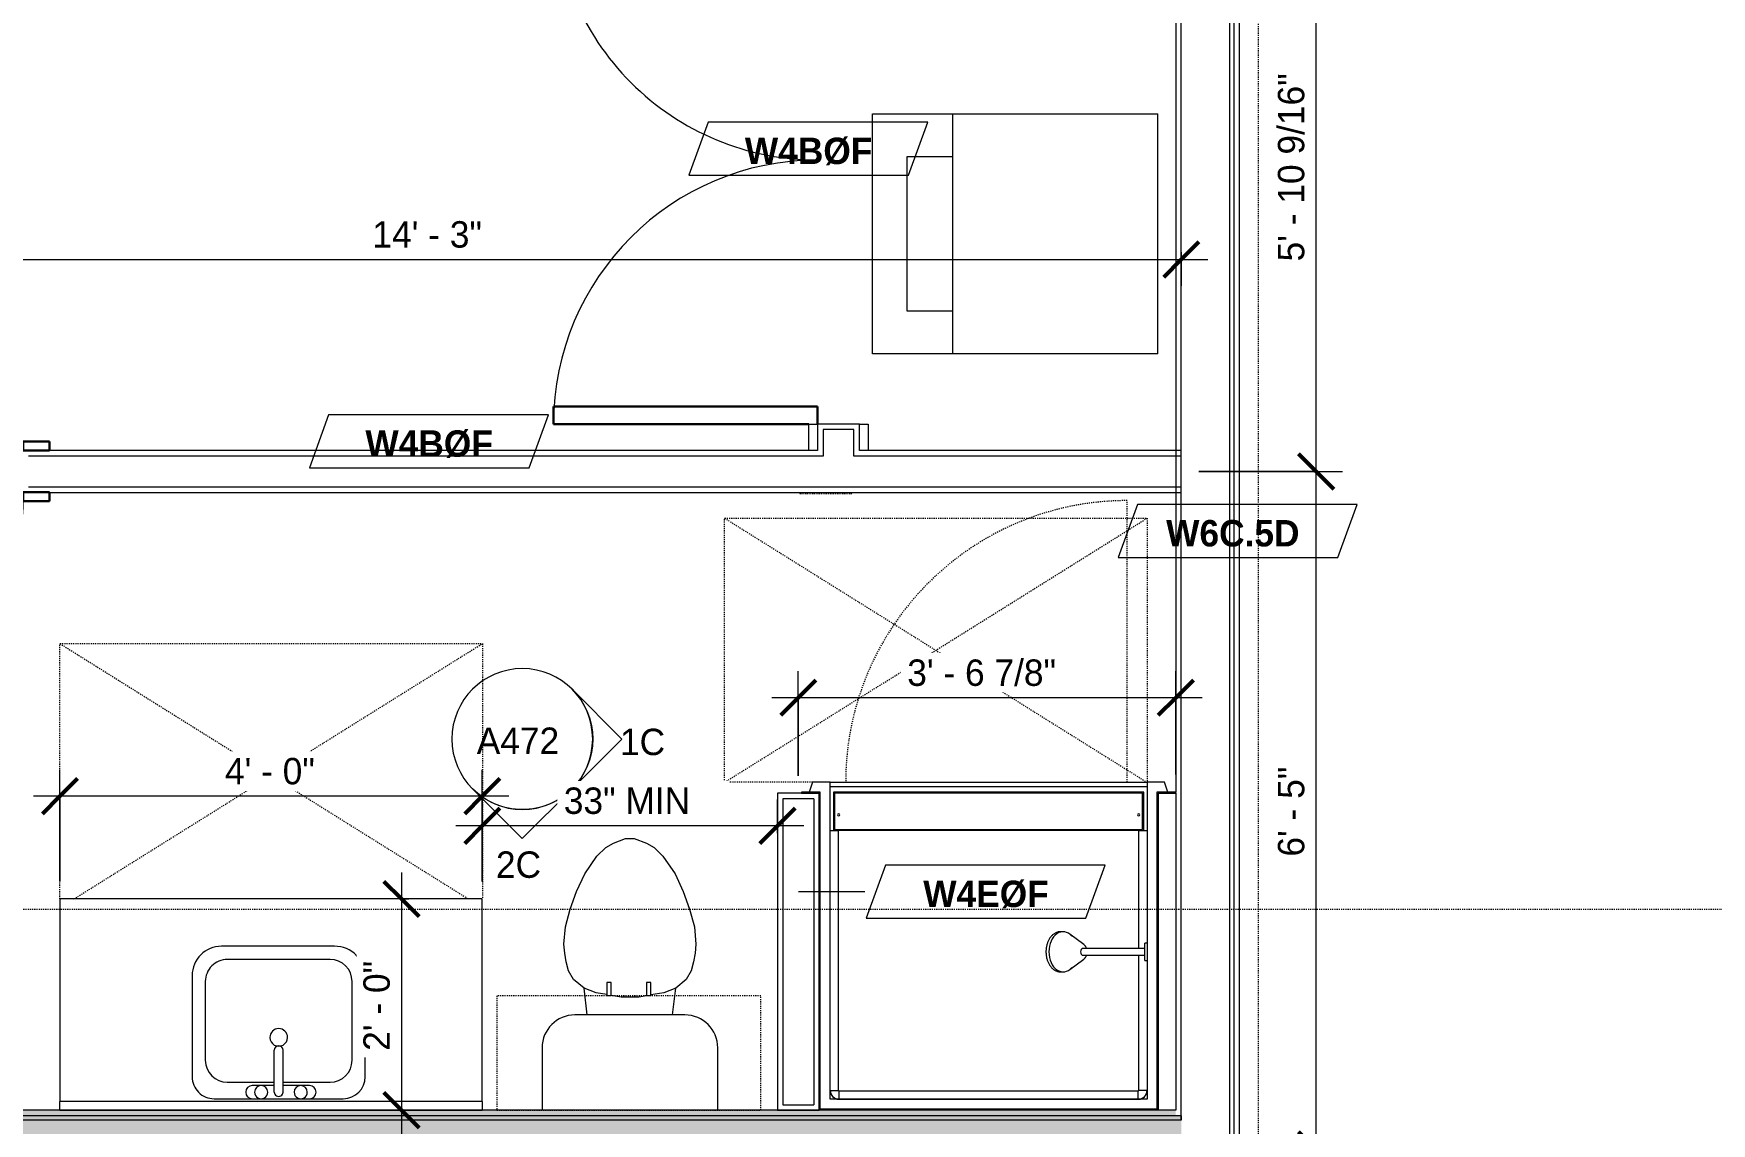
# Model space of a CAD drawing. Header units: inches. Extents: x -4010 to -1814, y 9846 to 12241.
# Drawn here: x -3617.1 to -3426.4, y 11129.1 to 11252.9 of the extents above; entities that cross this region are included whole.
import ezdxf

# ---------------------------------------------------------------- set-up
doc = ezdxf.new("R2010")
doc.units = ezdxf.units.IN
doc.header["$MEASUREMENT"] = 0
for name, pattern in [('Aligning Line 1_8_', [0.25, 0.125, -0.125]), ('Dash', [0.25, 0.125, -0.125]), ('Dash 3_32_', [0.1875, 0.09375, -0.09375]), ('Dash_2_', [0.25, 0.125, -0.125])]:
    doc.linetypes.add(name, pattern=pattern)
for name, color, linetype, lineweight in [('0-1', 7, 'Continuous', 5), ('A-ANNO-DIMS', 211, 'Continuous', 9), ('A-ANNO-DIMS-32', 211, 'Continuous', 9), ('A-DETL-1', 90, 'Dash 3_32_', 18), ('A-DOOR-3', 31, 'Continuous', 9), ('A-DOOR-4', 31, 'Continuous', 30), ('A-DOOR-FRAM-3', 31, 'Continuous', 30), ('A-GENM', 5, 'Continuous', 9), ('A-GENM-HDLN', 13, 'Dash', 9), ('A-WALL', 113, 'Continuous', 18), ('A-WALL-2', 250, 'Continuous', 18), ('A-WALL-3', 113, 'Continuous', 9), ('A-WALL-IDEN', 211, 'Continuous', 9), ('G-ANNO-SYMB-1', 147, 'Aligning Line 1_8_', 9), ('G-ANNO-SYMB-3', 111, 'Continuous', 9), ('G-ANNO-SYMB-4', 111, 'Dash_2_', 9), ('I-WALL-2', 241, 'Continuous', 5), ('I-WALL-3', 7, 'Continuous', 9), ('I-WALL-4', 2, 'Continuous', 9), ('P-SANR-FIXT', 6, 'Continuous', 9), ('P-SANR-FIXT-HDLN', 131, 'Dash', 9), ('Q-CASE', 31, 'Continuous', 9), ('Q-CASE-1', 31, 'Dash', 9)]:
    doc.layers.add(name, color=color, linetype=linetype, lineweight=lineweight)
doc.styles.add('Century Gothic', font='ufonts.com_century-gothic.ttf', dxfattribs={"height": 3})
doc.styles.add('Century Gothic_B_1', font='GOTHICB.TTF', dxfattribs={"height": 3})
doc.dimstyles.new('OD_1__HACK_2', dxfattribs={"dimscale": 12, "dimtxt": 3.132505, "dimasz": 0.333333, "dimexe": 0.25, "dimexo": 0.166667, "dimgap": 0.041667, "dimtad": 1, "dimdec": 4, "dimrnd": 0.0625, "dimzin": 3, "dimdsep": 46, "dimlunit": 4, "dimtxsty": 'Century Gothic', "dimblk1": 'OBLIQUE', "dimblk2": 'OBLIQUE', "dimsah": 1, "dimcen": 0.09, "dimdle": 0.25, "dimazin": 0, "dimtfac": 1, "dimtdec": 4, "dimtix": 1, "dimtmove": 0, "dimatfit": 3, "dimfxl": 1, "dimtvp": 1, "dimtfill": 1, "dimfrac": 2, "dimtolj": 1, "dimtzin": 0, "dimarcsym": 2})
doc.dimstyles.new('OD_1__HACK_2_1', dxfattribs={"dimscale": 12, "dimtxt": 3.132505, "dimasz": 0.333333, "dimexe": 0.25, "dimexo": 0.166667, "dimgap": 0.041667, "dimtad": 1, "dimdec": 4, "dimrnd": 0.0625, "dimzin": 3, "dimdsep": 46, "dimlunit": 4, "dimtxsty": 'Century Gothic', "dimblk1": 'OBLIQUE', "dimblk2": 'OBLIQUE', "dimsah": 1, "dimcen": 0.09, "dimdle": 0.25, "dimazin": 0, "dimtfac": 1, "dimtdec": 4, "dimtix": 1, "dimtmove": 0, "dimatfit": 3, "dimfxl": 1, "dimtvp": 1, "dimtfill": 1, "dimfrac": 2, "dimtolj": 1, "dimtzin": 0, "dimarcsym": 2})

# ---------------------------------------------------------------- blocks, each defined once
blk = doc.blocks.new('CTR - 1st Phase - Common Walls_rvt-1-UNIT PLANS - 2ND _ 3RD FLOOR')
at = {"layer": 'I-WALL-2'}
for points in [[(-3487.3, 11130), (-3487.3, 11130.63), (-3852.47, 11130.63), (-3852.47, 11130), (-3488.69, 11130)], [(-3487.3, 11129.5), (-3486.67, 11129.5), (-3486.67, 11130), (-3852.47, 11130), (-3852.47, 11129.5), (-3494.85, 11129.5)], [(-3487.3, 11124), (-3486.67, 11124), (-3486.67, 11129.5), (-3852.47, 11129.5), (-3852.47, 11124), (-3494.85, 11124)]]:
    blk.add_hatch(color=256, dxfattribs=at).paths.add_polyline_path(points, flags=0)
at = {"layer": 'A-WALL-2'}
for p, q in [((-3486.67, 11130), (-3486.67, 11362.61)), ((-3481.17, 11032.1), (-3481.17, 11362.61)), ((-3480.67, 11032.1), (-3480.67, 11362.61)), ((-3487.3, 11130), (-3852.47, 11130)), ((-3487.3, 11129.5), (-3852.47, 11129.5)), ((-3486.67, 11130), (-3487.3, 11130)), ((-3486.67, 11129.5), (-3487.3, 11129.5)), ((-3486.67, 11130), (-3486.67, 11129.5)), ((-3486.67, 11129.5), (-3486.67, 11130))]:
    blk.add_line(p, q, dxfattribs=at)
at = {"layer": 'G-ANNO-SYMB-1'}
blk.add_line((-1871.64, 11153.43), (-4009.55, 11153.43), dxfattribs=at)
at = {"layer": 'I-WALL-3'}
for p, q in [((-3487.3, 11362.61), (-3487.3, 11166.75)), ((-3480.05, 11032.1), (-3480.05, 11362.61)), ((-3487.3, 11166.63), (-3487.3, 11130.63)), ((-3527.81, 11130.63), (-3852.47, 11130.63)), ((-3487.3, 11130.63), (-3489.31, 11130.63))]:
    blk.add_line(p, q, dxfattribs=at)
blk = doc.blocks.new('SWING - SINGLE - FLUSH - 2-10 x 6-8 - PRIVACY-3199407-UNIT PLANS - 2ND _ 3RD FLOOR')
at = {"layer": 'A-DOOR-3'}
blk.add_arc((17, 2.37), 34.07, 93.3657, 180, dxfattribs=at)
at = {"layer": 'A-DOOR-4'}
for p, q in [((15, 2.37), (15, 36.38)), ((17, 36.38), (15, 36.38)), ((17, 2.37), (17, 36.38)), ((17, 2.37), (15, 2.37))]:
    blk.add_line(p, q, dxfattribs=at)
at = {"layer": 'A-DOOR-FRAM-3'}
for p, q in [((-17, 3.37), (-20, 3.37)), ((-20, 3.37), (-20, 2.37)), ((-20, 2.37), (-17, 2.37)), ((-17, 2.37), (-17, 3.37)), ((20, 3.37), (17, 3.37)), ((17, 3.37), (17, 2.37)), ((17, 2.37), (20, 2.37)), ((20, 2.37), (20, 3.37)), ((-17, -2.38), (-20, -2.38)), ((-20, -2.38), (-20, -3.38)), ((-20, -3.38), (-17, -3.38)), ((-17, -3.38), (-17, -2.38)), ((20, -2.38), (17, -2.38)), ((17, -2.38), (17, -3.38)), ((17, -3.38), (20, -3.38)), ((20, -3.38), (20, -2.38))]:
    blk.add_line(p, q, dxfattribs=at)
blk = doc.blocks.new('Stacked Washer and Dryer - 26_x25_ - Private-3627842-UNIT PLANS - 2ND _ 3RD FLOOR')
at = {"layer": 'P-SANR-FIXT'}
for p, q in [((0, 13.625), (32.4375, 13.625)), ((0, 13.625), (0, -13.625)), ((23.34375, -13.625), (23.34375, 13.625)), ((32.4375, 13.625), (32.4375, -13.625)), ((28.53125, 8.75), (23.34375, 8.75)), ((28.53125, -8.75), (28.53125, 8.75)), ((23.34375, -8.75), (28.53125, -8.75)), ((32.4375, -13.625), (0, -13.625))]:
    blk.add_line(p, q, dxfattribs=at)
blk = doc.blocks.new('M_Sink Vanity-Square - 500 x 440mm-1352614-UNIT PLANS - 2ND _ 3RD FLOOR')
at = {"layer": 'P-SANR-FIXT'}
for p, q in [((7.96, 7.09), (-6.72, 7.09)), ((3.62, 7.09), (-2.88, 7.09)), ((0.12, 6.33), (0.12, 1.59)), ((1.12, 6.33), (1.12, 1.59)), ((-9.22, 4.59), (-9.22, -6.73)), ((0.12, 5.22), (-5.22, 5.22)), ((-2.88, 5.59), (0.12, 5.59)), ((1.12, 5.59), (3.62, 5.59)), ((6.46, 5.22), (1.12, 5.22)), ((10.46, -6.91), (10.46, 4.59)), ((-7.72, 2.72), (-7.72, -6.23)), ((8.96, -6.23), (8.96, 2.72)), ((-5.22, -8.73), (6.46, -8.73)), ((-5.72, -10.23), (7.14, -10.23))]:
    blk.add_line(p, q, dxfattribs=at)
for centre, radius, start, end in [((-6.72, 4.59), 2.5, 90, 180), ((-2.88, 6.34), 0.75, 90, 270), ((-1.88, 6.34), 0.75, 360, 180), ((-1.88, 6.34), 0.75, 180, 0), ((0.62, 6.33), 0.5, 360, 180), ((2.62, 6.34), 0.75, 360, 180), ((2.62, 6.34), 0.75, 180, 360), ((3.62, 6.34), 0.75, 270, 90), ((7.96, 4.59), 2.5, 360, 90), ((-5.22, 2.72), 2.5, 90, 180), ((6.46, 2.72), 2.5, 0, 90), ((0.62, 0.13), 1, 360, 180), ((0.62, 0.13), 1, 180, 0), ((0.62, 1.59), 0.5, 180, 0), ((-5.72, -6.73), 3.5, 180, 270), ((-5.22, -6.23), 2.5, 180, 270), ((6.46, -6.23), 2.5, 270, 0), ((7.14, -6.91), 3.32, 270, 0)]:
    blk.add_arc(centre, radius, start, end, dxfattribs=at)
blk = doc.blocks.new('Toilet-Domestic-3D - Toilet-Domestic-3D-3234795-UNIT PLANS - 2ND _ 3RD FLOOR')
at = {"layer": 'P-SANR-FIXT'}
for p, q in [((-2.74, 11), (-1.87, 11.5)), ((-1.87, 11.5), (-0.5, 12)), ((-0.5, 12), (0.5, 12)), ((0.5, 12), (1.87, 11.5)), ((1.87, 11.5), (2.74, 11)), ((-5.13, 8), (-3.74, 10)), ((-3.74, 10), (-2.74, 11)), ((2.74, 11), (3.74, 10)), ((3.74, 10), (5.13, 8)), ((-6.06, 6), (-5.13, 8)), ((5.13, 8), (6.06, 6)), ((-6.79, 4), (-6.06, 6)), ((6.06, 6), (6.79, 4)), ((-7.33, 1.99), (-6.79, 4)), ((6.79, 4), (7.33, 1.99)), ((-7.5, 0), (-7.33, 1.99)), ((7.33, 1.99), (7.5, 0)), ((-7.41, -1), (-7.5, 0)), ((-7.24, -2), (-7.41, -1)), ((7.41, -1), (7.24, -2)), ((7.5, 0), (7.41, -1)), ((-6.97, -3), (-7.24, -2)), ((-6.4, -4), (-6.97, -3)), ((6.97, -3), (6.4, -4)), ((7.24, -2), (6.97, -3)), ((-5.21, -5), (-6.4, -4)), ((-3.84, -5.5), (-5.21, -5)), ((-4.86, -8.02), (-5.21, -5)), ((-2.61, -5.72), (-3.84, -5.5)), ((3.84, -5.5), (2.37, -5.76)), ((5.21, -5), (3.84, -5.5)), ((4.86, -8.02), (5.21, -5)), ((6.4, -4), (5.21, -5)), ((-1, -6), (-2.13, -5.8)), ((1, -6), (-1, -6)), ((1.89, -5.84), (1, -6)), ((6.25, -8.02), (-6.25, -8.02)), ((-9.98, -11.75), (-9.98, -18.86)), ((9.98, -18.86), (9.98, -11.75))]:
    blk.add_line(p, q, dxfattribs=at)
for centre, start, end in [((-6.25, -11.75), 90, 180), ((6.25, -11.75), 0, 90)]:
    blk.add_arc(centre, 3.73, start, end, dxfattribs=at)
blk = doc.blocks.new('Bath Vanity - Bath Vanity 48_-2551079-UNIT PLANS - 2ND _ 3RD FLOOR')
at = {"layer": 'Q-CASE'}
for p, q in [((-23.26, -1), (-23.26, -24)), ((24.74, -24), (24.74, -1)), ((-23.26, -24), (24.74, -24))]:
    blk.add_line(p, q, dxfattribs=at)
blk = doc.blocks.new('ADA Clearances - 30_x48_-1721104-UNIT PLANS - 2ND _ 3RD FLOOR')
at = {"layer": 'A-GENM-HDLN'}
for p, q in [((15, 24), (-15, -24)), ((-15, 24), (15, -24)), ((-15, 14), (-15, 24)), ((-15, 24), (15, 24)), ((15, 24), (15, -24)), ((15, -24), (-15, -24))]:
    blk.add_line(p, q, dxfattribs=at)
blk = doc.blocks.new('ADA Clearances - 30_x48_-V16-UNIT PLANS - 2ND _ 3RD FLOOR')
at = {"layer": 'A-GENM-HDLN'}
for p, q in [((15, 24), (-14, -22.41)), ((-14, 24), (15, 24)), ((15, 24), (15, -24)), ((-14, 22.41), (15, -24)), ((15, -24), (-14, -24))]:
    blk.add_line(p, q, dxfattribs=at)
blk = doc.blocks.new('BATHROOM MIRROR - BATHROOM MIRROR 48_-3124766-UNIT PLANS - 2ND _ 3RD FLOOR')
at = {"layer": 'Q-CASE'}
for p, q in [((24.74, 24), (-23.26, 24)), ((-23.26, 23), (-23.26, 24)), ((-23.26, 23), (24.74, 23)), ((24.74, 24), (24.74, 23))]:
    blk.add_line(p, q, dxfattribs=at)
blk = doc.blocks.new('300 Series Wall Hung Cabinet_326 - 30_-2909952-UNIT PLANS - 2ND _ 3RD FLOOR')
at = {"layer": 'Q-CASE'}
for p, q in [((-2.5, -13.19), (-2.01, -13.19)), ((-2.5, -13.19), (-2.5, -14.69)), ((-2.01, -14.69), (-2.01, -13.19)), ((2, -13.19), (2.49, -13.19)), ((2, -13.19), (2, -14.69)), ((2.49, -14.69), (2.49, -13.19)), ((-2.5, -14.69), (-2.01, -14.69)), ((2, -14.69), (2.49, -14.69))]:
    blk.add_line(p, q, dxfattribs=at)
at = {"layer": 'Q-CASE-1'}
for p, q in [((15, -0.19), (-15, -0.19)), ((-15, -0.19), (-15, -13.19)), ((15, -13.19), (15, -0.19)), ((-15, -13.19), (15, -13.19))]:
    blk.add_line(p, q, dxfattribs=at)
blk = doc.blocks.new('SWING - DOUBLE - FLUSH - 5-0 x 6-8 - DUMMY-3700318-UNIT PLANS - 2ND _ 3RD FLOOR')
at = {"layer": 'A-DOOR-3'}
for p, q in [((-33, 2.375), (-33, 3.375)), ((-33, 3.375), (-30, 3.375)), ((-30, 2.375), (-33, 2.375)), ((-30, 3.375), (-30, 2.375)), ((30, 2.375), (30, 3.375)), ((30, 3.375), (33, 3.375)), ((33, 2.375), (30, 2.375)), ((33, 3.375), (33, 2.375)), ((-33, -2.375), (-30, -2.375)), ((-33, -3.375), (-33, -2.375)), ((-30, -3.375), (-33, -3.375)), ((-30, -2.375), (-30, -3.375)), ((30, -2.375), (33, -2.375)), ((30, -3.375), (30, -2.375)), ((33, -3.375), (30, -3.375)), ((33, -2.375), (33, -3.375))]:
    blk.add_line(p, q, dxfattribs=at)
for centre, start, end in [((-30, -2.375), 270, 0), ((30, -2.375), 180, 270)]:
    blk.add_arc(centre, 30, start, end, dxfattribs=at)
at = {"layer": 'A-DOOR-4'}
for p, q in [((-28, -2.375), (-30, -2.375)), ((-30, -3.375), (-30, -32.375)), ((-28, -32.375), (-28, -2.375)), ((28, -2.375), (30, -2.375)), ((28, -32.375), (28, -2.375)), ((30, -3.375), (30, -32.375)), ((-30, -32.375), (-28, -32.375)), ((30, -32.375), (28, -32.375))]:
    blk.add_line(p, q, dxfattribs=at)
blk = doc.blocks.new('4LBS24238A75FTB_V2 - 4LBS24238A75FTB_V2-3755113-UNIT PLANS - 2ND _ 3RD FLOOR')
at = {"layer": 'P-SANR-FIXT'}
for p, q in [((0.12, 36.62), (-2.02, 36.62)), ((-2.02, 36.62), (-2.02, 36.5)), ((-2.02, 36.5), (0, 36.5)), ((-0.75, 37.75), (-1.13, 36.62)), ((1.25, 37.75), (-0.75, 37.75)), ((0, 0.5), (0, 36.5)), ((0.12, 0.63), (0.12, 36.62)), ((1.25, 37.75), (37.25, 37.75)), ((1.25, 37.25), (1.25, 37.75)), ((1.25, 1.75), (1.25, 37.75)), ((37.25, 37.25), (1.25, 37.25)), ((1.62, 36.62), (1.62, 32.27)), ((36.88, 36.62), (1.62, 36.62)), ((36.75, 36.5), (1.75, 36.5)), ((1.75, 36.5), (1.75, 32.38)), ((36.75, 32.38), (36.75, 36.5)), ((36.88, 32.27), (36.88, 36.62)), ((37.25, 37.75), (37.25, 37.25)), ((39.25, 37.75), (37.25, 37.75)), ((37.25, 37.75), (37.25, 19.48)), ((40.52, 36.62), (38.38, 36.62)), ((38.38, 36.62), (38.38, 0.63)), ((38.5, 36.5), (38.5, 0.5)), ((38.5, 36.5), (40.52, 36.5)), ((39.63, 36.62), (39.25, 37.75)), ((40.52, 36.5), (40.52, 36.62)), ((1.75, 32.38), (36.75, 32.38)), ((2.2, 2.75), (2.2, 32.27)), ((36.3, 32.27), (2.2, 32.27)), ((36.3, 18.89), (36.3, 32.27)), ((36.3, 2.75), (36.3, 18.11)), ((37.25, 17.52), (37.25, 1.75)), ((1.28, 2.51), (1.3, 2.43)), ((1.37, 2.28), (1.38, 2.26)), ((1.4, 2.23), (1.42, 2.2)), ((1.51, 2.08), (1.58, 2.01)), ((1.7, 1.92), (1.73, 1.9)), ((2.25, 2.7), (36.25, 2.7)), ((36.77, 1.9), (36.8, 1.92)), ((36.92, 2.01), (36.99, 2.08)), ((37.08, 2.2), (37.1, 2.23)), ((37.12, 2.26), (37.13, 2.28)), ((37.2, 2.43), (37.22, 2.51)), ((38.5, 0.5), (0, 0.5)), ((38.38, 0.63), (0.12, 0.63)), ((37.25, 1.75), (1.25, 1.75)), ((1.93, 1.8), (2.01, 1.78)), ((2.25, 1.75), (2.25, 1.77)), ((2.25, 1.77), (36.25, 1.77)), ((36.25, 1.75), (36.25, 1.77)), ((36.49, 1.78), (36.57, 1.8))]:
    blk.add_line(p, q, dxfattribs=at)
for centre, radius, start, end in [((2.2, 34.06), 0.125, 0, 180), ((2.2, 34.06), 0.125, 180, 0), ((36.3, 34.06), 0.125, 0, 180), ((36.3, 34.06), 0.125, 180, 0), ((2.25, 2.75), 1, 180, 270), ((36.25, 2.75), 1, 270, 0)]:
    blk.add_arc(centre, radius, start, end, dxfattribs=at)
for centre, major_axis, start_param, end_param in [((2.2, 32.28), (-0.95, 0), 0, 1.570796), ((36.3, 32.28), (0.95, 0), 4.712389, 6.283185)]:
    blk.add_ellipse(centre, major_axis=major_axis, ratio=0.019505, start_param=start_param, end_param=end_param, dxfattribs=at)
for points, knots in [([(1.25, 2.77), (1.25, 2.77), (1.27, 2.76), (1.4, 2.76), (1.64, 2.75), (1.95, 2.75), (2.12, 2.75), (2.2, 2.75)], [-1, -1, -1, -1, -0.833333, -0.666667, -0.333333, -0.166667, 0, 0, 0, 0]), ([(1.25, 2.77), (1.25, 2.7), (1.26, 2.57), (1.34, 2.32), (1.52, 2.04), (1.8, 1.86), (2.05, 1.78), (2.18, 1.77), (2.25, 1.77)], [-1, -1, -1, -1, -0.875, -0.75, -0.5, -0.25, -0.125, 0, 0, 0, 0]), ([(1.59, 2), (1.54, 2.04), (1.47, 2.12), (1.41, 2.21), (1.38, 2.25)], [0.4611793, 0.4611793, 0.4611793, 0.4611793, 0.5714286, 0.6665731, 0.6665731, 0.6665731, 0.6665731]), ([(2.2, 2.75), (2.2, 2.74), (2.2, 2.74), (2.2, 2.73), (2.21, 2.72), (2.21, 2.72), (2.22, 2.71), (2.23, 2.71), (2.24, 2.7), (2.24, 2.7), (2.25, 2.7), (2.25, 2.7)], [-1, -1, -1, -1, -0.833333, -0.75, -0.666667, -0.583333, -0.416667, -0.291667, -0.208333, -0.083333, 0, 0, 0, 0]), ([(36.25, 1.77), (36.32, 1.77), (36.45, 1.78), (36.7, 1.86), (36.98, 2.04), (37.16, 2.32), (37.24, 2.57), (37.25, 2.7), (37.25, 2.77)], [-1, -1, -1, -1, -0.875, -0.75, -0.5, -0.25, -0.125, 0, 0, 0, 0]), ([(36.25, 2.7), (36.26, 2.7), (36.26, 2.7), (36.27, 2.7), (36.28, 2.71), (36.28, 2.71), (36.29, 2.72), (36.29, 2.73), (36.3, 2.74), (36.3, 2.74), (36.3, 2.75), (36.3, 2.75)], [-1, -1, -1, -1, -0.833333, -0.75, -0.666667, -0.583333, -0.416667, -0.291667, -0.208333, -0.083333, 0, 0, 0, 0]), ([(36.25, 1.8), (36.25, 1.82), (36.25, 1.91), (36.25, 2.14), (36.25, 2.45), (36.25, 2.62), (36.25, 2.7)], [-0.8333333, -0.8333333, -0.8333333, -0.8333333, -0.6666667, -0.3333333, -0.1666667, 0, 0, 0, 0]), ([(37.01, 2.1), (36.97, 2.05), (36.89, 1.97), (36.79, 1.91), (36.75, 1.88)], [0.4475924, 0.4475924, 0.4475924, 0.4475924, 0.5714286, 0.6665731, 0.6665731, 0.6665731, 0.6665731]), ([(37.19, 2.42), (37.18, 2.38), (37.16, 2.33), (37.13, 2.27), (37.12, 2.25)], [0.2174647, 0.2174647, 0.2174647, 0.2174647, 0.2857143, 0.3333068, 0.3333068, 0.3333068, 0.3333068]), ([(2.25, 1.75), (2.17, 1.75), (2.03, 1.77), (1.86, 1.82), (1.77, 1.87), (1.75, 1.88)], [0, 0, 0, 0, 0.1428571, 0.2857143, 0.3333068, 0.3333068, 0.3333068, 0.3333068]), ([(36.75, 1.88), (36.7, 1.85), (36.59, 1.8), (36.42, 1.76), (36.31, 1.75), (36.25, 1.75)], [0.6666667, 0.6666667, 0.6666667, 0.6666667, 0.7857143, 0.8928571, 1, 1, 1, 1])]:
    blk.add_open_spline(points, degree=3, knots=knots, dxfattribs=at)
for points in [[(1.25, 2.71), (1.25, 2.72), (1.25, 2.74), (1.25, 2.75)], [(1.38, 2.25), (1.37, 2.27), (1.36, 2.3), (1.35, 2.32)], [(1.75, 1.88), (1.71, 1.91), (1.67, 1.94), (1.63, 1.97)], [(2.25, 1.8), (2.25, 1.82), (2.25, 1.88), (2.25, 2.03), (2.25, 2.22), (2.25, 2.45), (2.25, 2.62), (2.25, 2.7)], [(37.25, 2.77), (37.25, 2.77), (37.23, 2.76), (37.13, 2.76), (36.98, 2.76), (36.78, 2.75), (36.55, 2.75), (36.38, 2.75), (36.3, 2.75)], [(37.12, 2.25), (37.09, 2.21), (37.07, 2.18), (37.04, 2.14)], [(37.25, 2.75), (37.25, 2.72), (37.25, 2.7), (37.25, 2.67)]]:
    blk.add_open_spline(points, degree=3, dxfattribs=at)
at = {"layer": 'P-SANR-FIXT-HDLN'}
blk.add_line((35, 37.75), (35, 69.75), dxfattribs=at)
blk.add_arc((35, 37.75), 32, 90, 180, dxfattribs=at)
blk = doc.blocks.new('Shower Head - Shower Head-3265626-UNIT PLANS - 2ND _ 3RD FLOOR')
at = {"layer": 'P-SANR-FIXT'}
for p, q in [((-0.98, 0), (0.98, 0)), ((-0.98, 0), (-0.98, -0.26)), ((0.98, -0.26), (-0.98, -0.26)), ((-0.39, -0.26), (-0.39, -1)), ((0.39, -1), (0.39, -0.26)), ((0.98, -0.26), (0.98, 0)), ((-0.84, -7.19), (-2.02, -8.78)), ((-0.39, -6.01), (-0.39, -7.27)), ((0.39, -7.27), (0.39, -6.01)), ((2.02, -8.78), (0.84, -7.19)), ((-2.28, -9.54), (-2.28, -9.81)), ((2.28, -9.81), (2.28, -9.54))]:
    blk.add_line(p, q, dxfattribs=at)
at = {"layer": 'P-SANR-FIXT', "flags": 128}
for points in [[(-0.39, -1), (-0.39, -1.29), (-0.39, -1.57), (-0.39, -1.85), (-0.39, -2.13), (-0.39, -2.41), (-0.39, -2.69), (-0.39, -2.96), (-0.39, -3.23), (-0.39, -3.5), (-0.39, -3.76), (-0.39, -4.02), (-0.39, -4.27), (-0.39, -4.52), (-0.39, -4.77), (-0.39, -5), (-0.39, -5.23), (-0.39, -5.46), (-0.39, -5.67), (-0.39, -5.88), (-0.39, -6.01)], [(0.39, -6.01), (0.39, -5.81), (0.39, -5.6), (0.39, -5.38), (0.39, -5.15), (0.39, -4.92), (0.39, -4.68), (0.39, -4.43), (0.39, -4.18), (0.39, -3.93), (0.39, -3.67), (0.39, -3.4), (0.39, -3.13), (0.39, -2.86), (0.39, -2.59), (0.39, -2.31), (0.39, -2.03), (0.39, -1.75), (0.39, -1.46), (0.39, -1.18), (0.39, -1)], [(-0.39, -6.87), (-0.43, -6.88), (-0.46, -6.9), (-0.49, -6.91), (-0.52, -6.93), (-0.55, -6.94), (-0.58, -6.96), (-0.61, -6.98), (-0.64, -7), (-0.67, -7.03), (-0.7, -7.05), (-0.73, -7.07), (-0.76, -7.1), (-0.78, -7.13), (-0.81, -7.16), (-0.83, -7.19), (-0.84, -7.19)], [(0.84, -7.19), (0.81, -7.16), (0.79, -7.13), (0.76, -7.1), (0.73, -7.08), (0.7, -7.05), (0.68, -7.03), (0.65, -7.01), (0.62, -6.98), (0.59, -6.97), (0.56, -6.95), (0.53, -6.93), (0.49, -6.91), (0.46, -6.9), (0.43, -6.89), (0.4, -6.87)], [(-2.28, -9.81), (-2.28, -9.88), (-2.28, -9.95), (-2.27, -10.02), (-2.25, -10.09), (-2.24, -10.16), (-2.21, -10.23), (-2.19, -10.3), (-2.16, -10.36), (-2.13, -10.43), (-2.09, -10.49), (-2.05, -10.55), (-2.01, -10.61), (-1.97, -10.67), (-1.92, -10.73), (-1.86, -10.79), (-1.81, -10.84), (-1.75, -10.89), (-1.69, -10.94), (-1.63, -10.99), (-1.57, -11.04), (-1.5, -11.08), (-1.43, -11.12), (-1.36, -11.16), (-1.28, -11.2), (-1.21, -11.24), (-1.13, -11.27), (-1.05, -11.3), (-0.97, -11.33), (-0.89, -11.36), (-0.81, -11.38), (-0.72, -11.4), (-0.64, -11.42), (-0.55, -11.44), (-0.47, -11.45), (-0.38, -11.46), (-0.29, -11.47), (-0.2, -11.48), (-0.11, -11.49), (-0.02, -11.49), (0, -11.49)], [(0, -11.49), (0.09, -11.49), (0.18, -11.48), (0.27, -11.48), (0.35, -11.47), (0.44, -11.46), (0.53, -11.44), (0.62, -11.43), (0.7, -11.41), (0.79, -11.39), (0.87, -11.36), (0.95, -11.34), (1.03, -11.31), (1.11, -11.28), (1.19, -11.25), (1.26, -11.21), (1.34, -11.17), (1.41, -11.13), (1.48, -11.09), (1.55, -11.05), (1.61, -11), (1.68, -10.95), (1.74, -10.9), (1.8, -10.85), (1.85, -10.8), (1.9, -10.74), (1.95, -10.69), (2, -10.63), (2.04, -10.57), (2.08, -10.51), (2.12, -10.44), (2.15, -10.38), (2.18, -10.31), (2.21, -10.25), (2.23, -10.18), (2.25, -10.11), (2.26, -10.04), (2.27, -9.97), (2.28, -9.9), (2.28, -9.83), (2.28, -9.81)]]:
    blk.add_lwpolyline(points, dxfattribs=at)
at = {"layer": 'P-SANR-FIXT'}
for centre, major_axis, start_param, end_param in [((0, -7.27), (0.394, 0), 3.141593, 4.712389), ((0, -7.27), (-0.394, 0), 1.570796, 3.141593), ((0, -9.54), (2.28, 0), 2.468394, 4.712389), ((0, -9.54), (-2.28, 0), 1.570796, 3.814791)]:
    blk.add_ellipse(centre, major_axis=major_axis, ratio=0.707107, start_param=start_param, end_param=end_param, dxfattribs=at)
blk = doc.blocks.new('Elevation - Filled Arrow-152140-UNIT PLANS - 2ND _ 3RD FLOOR')
at = {"layer": 'G-ANNO-SYMB-3'}
for start, end in [(360, 180), (180, 360)]:
    blk.add_arc((0, 0), 0.25, start, end, dxfattribs=at)
blk = doc.blocks.new('Elevation - Filled Arrow-151867-UNIT PLANS - 2ND _ 3RD FLOOR')
at = {"layer": 'G-ANNO-SYMB-3'}
for p, q in [((0, 0.3536), (-0.1768, 0.1768)), ((0.1768, 0.1768), (0, 0.3536))]:
    blk.add_line(p, q, dxfattribs=at)
blk.add_arc((0, 0), 0.25, 45, 135, dxfattribs=at)
blk = doc.blocks.new('DIMBLOCK37-UNIT PLANS - 2ND _ 3RD FLOOR')
at = {"layer": 'A-ANNO-DIMS-32'}
for p, q in [((-3614.1, 11156.63), (-3614.1, 11169.31)), ((-3566.1, 11156.63), (-3566.1, 11169.31)), ((-3563.1, 11166.31), (-3617.1, 11166.31)), ((-3614.1, 11166.31), (-3614.1, 11156.63)), ((-3566.1, 11166.31), (-3566.1, 11156.63))]:
    blk.add_line(p, q, dxfattribs=at)
at = {"layer": 'A-ANNO-DIMS-32', "lineweight": 50}
for p, q in [((-3614.1, 11166.31), (-3612.1, 11168.31)), ((-3566.1, 11166.31), (-3564.1, 11168.31)), ((-3614.1, 11166.31), (-3616.1, 11164.31)), ((-3566.1, 11166.31), (-3568.1, 11164.31))]:
    blk.add_line(p, q, dxfattribs=at)
at = {"layer": 'A-ANNO-DIMS-32', "color": 0, "insert": (-3595.35, 11170.65), "char_height": 3, "width": 12.5897, "attachment_point": 1, "line_spacing_factor": 0.984502, "style": 'Century Gothic', "bg_fill": 3, "box_fill_scale": 1.25, "bg_fill_color": 256, "bg_fill_true_color": 13158600, "bg_fill_transparency": 0}
blk.add_mtext('4\' - 0"', dxfattribs=at)
blk = doc.blocks.new('_Oblique')
at = {"color": 0, "linetype": 'ByBlock', "lineweight": -2}
blk.add_line((-0.5, -0.5), (0.5, 0.5), dxfattribs=at)
blk = doc.blocks.new('DIMBLOCK38-UNIT PLANS - 2ND _ 3RD FLOOR')
at = {"layer": 'A-ANNO-DIMS-32'}
for p, q in [((-3575.28, 11157.63), (-3575.28, 11127.63)), ((-3574.45, 11154.63), (-3578.28, 11154.63)), ((-3575.28, 11154.63), (-3574.45, 11154.63)), ((-3574.45, 11130.63), (-3578.28, 11130.63)), ((-3575.28, 11130.63), (-3574.45, 11130.63))]:
    blk.add_line(p, q, dxfattribs=at)
at = {"layer": 'A-ANNO-DIMS-32', "lineweight": 50}
for p, q in [((-3575.28, 11154.63), (-3577.28, 11156.63)), ((-3575.28, 11154.63), (-3573.28, 11152.63)), ((-3575.28, 11130.63), (-3577.28, 11132.63)), ((-3575.28, 11130.63), (-3573.28, 11128.63))]:
    blk.add_line(p, q, dxfattribs=at)
at = {"layer": 'A-ANNO-DIMS-32', "color": 0, "insert": (-3579.62, 11137.38), "char_height": 3, "width": 12.5897, "attachment_point": 1, "rotation": 90, "line_spacing_factor": 0.984502, "style": 'Century Gothic', "bg_fill": 3, "box_fill_scale": 1.25, "bg_fill_color": 256, "bg_fill_true_color": 13158600, "bg_fill_transparency": 0}
blk.add_mtext('2\' - 0"', dxfattribs=at)
blk = doc.blocks.new('DIMBLOCK88-UNIT PLANS - 2ND _ 3RD FLOOR')
at = {"layer": 'A-ANNO-DIMS-32', "lineweight": 50}
for p, q in [((-3471.35, 11203.19), (-3473.35, 11205.19)), ((-3471.35, 11203.19), (-3469.35, 11201.19)), ((-3471.35, 11126.19), (-3473.35, 11128.19)), ((-3471.35, 11126.19), (-3469.35, 11124.19))]:
    blk.add_line(p, q, dxfattribs=at)
at = {"layer": 'A-ANNO-DIMS-32'}
for p, q in [((-3484.67, 11203.19), (-3468.35, 11203.19)), ((-3471.35, 11203.19), (-3484.67, 11203.19)), ((-3471.35, 11123.19), (-3471.35, 11203.19)), ((-3481.67, 11126.19), (-3468.35, 11126.19)), ((-3471.35, 11126.19), (-3481.67, 11126.19))]:
    blk.add_line(p, q, dxfattribs=at)
at = {"layer": 'A-ANNO-DIMS-32', "color": 0, "insert": (-3475.69, 11159.44), "char_height": 3, "width": 12.5897, "attachment_point": 1, "rotation": 90, "line_spacing_factor": 0.984502, "style": 'Century Gothic', "bg_fill": 3, "box_fill_scale": 1.25, "bg_fill_color": 256, "bg_fill_true_color": 13158600, "bg_fill_transparency": 0}
blk.add_mtext('6\' - 5"', dxfattribs=at)
blk = doc.blocks.new('DIMBLOCK89-UNIT PLANS - 2ND _ 3RD FLOOR')
at = {"layer": 'A-ANNO-DIMS-32', "lineweight": 50}
for p, q in [((-3471.35, 11273.72), (-3473.35, 11275.72)), ((-3471.35, 11273.72), (-3469.35, 11271.72)), ((-3471.35, 11203.19), (-3473.35, 11205.19)), ((-3471.35, 11203.19), (-3469.35, 11201.19))]:
    blk.add_line(p, q, dxfattribs=at)
at = {"layer": 'A-ANNO-DIMS-32'}
for p, q in [((-3471.35, 11203.19), (-3471.35, 11276.72)), ((-3484.67, 11273.72), (-3468.35, 11273.72)), ((-3471.35, 11273.72), (-3484.67, 11273.72)), ((-3484.67, 11203.19), (-3468.35, 11203.19)), ((-3471.35, 11203.19), (-3484.67, 11203.19))]:
    blk.add_line(p, q, dxfattribs=at)
at = {"layer": 'A-ANNO-DIMS-32', "color": 0, "insert": (-3475.69, 11227.04), "char_height": 3, "width": 27.387, "attachment_point": 1, "rotation": 90, "line_spacing_factor": 0.984502, "style": 'Century Gothic', "bg_fill": 3, "box_fill_scale": 1.25, "bg_fill_color": 256, "bg_fill_true_color": 13158600, "bg_fill_transparency": 0}
blk.add_mtext('5\' - 10 9/16"', dxfattribs=at)
blk = doc.blocks.new('DIMBLOCK90-UNIT PLANS - 2ND _ 3RD FLOOR')
at = {"layer": 'A-ANNO-DIMS-32', "lineweight": 50}
for p, q in [((-3657.67, 11227.27), (-3655.67, 11229.27)), ((-3486.67, 11227.27), (-3484.67, 11229.27)), ((-3657.67, 11227.27), (-3659.67, 11225.27)), ((-3486.67, 11227.27), (-3488.67, 11225.27))]:
    blk.add_line(p, q, dxfattribs=at)
at = {"layer": 'A-ANNO-DIMS-32'}
for p, q in [((-3657.67, 11228.1), (-3657.67, 11224.27)), ((-3657.67, 11227.27), (-3657.67, 11228.1)), ((-3486.67, 11228.1), (-3486.67, 11224.27)), ((-3486.67, 11227.27), (-3486.67, 11228.1)), ((-3660.67, 11227.27), (-3483.67, 11227.27))]:
    blk.add_line(p, q, dxfattribs=at)
at = {"layer": 'A-ANNO-DIMS-32', "color": 0, "insert": (-3578.59, 11231.61), "char_height": 3, "width": 15.394, "attachment_point": 1, "line_spacing_factor": 0.984502, "style": 'Century Gothic', "bg_fill": 3, "box_fill_scale": 1.25, "bg_fill_color": 256, "bg_fill_true_color": 13158600, "bg_fill_transparency": 0}
blk.add_mtext('14\' - 3"', dxfattribs=at)
blk = doc.blocks.new('DIMBLOCK359-UNIT PLANS - 2ND _ 3RD FLOOR')
at = {"layer": 'A-ANNO-DIMS-32'}
for p, q in [((-3566.1, 11156.63), (-3566.1, 11165.94)), ((-3532.56, 11162.11), (-3532.56, 11165.94)), ((-3529.56, 11162.94), (-3569.1, 11162.94)), ((-3566.1, 11162.94), (-3566.1, 11156.63)), ((-3532.56, 11162.94), (-3532.56, 11162.11))]:
    blk.add_line(p, q, dxfattribs=at)
at = {"layer": 'A-ANNO-DIMS-32', "lineweight": 50}
for p, q in [((-3566.1, 11162.94), (-3564.1, 11164.94)), ((-3532.56, 11162.94), (-3530.56, 11164.94)), ((-3566.1, 11162.94), (-3568.1, 11160.94)), ((-3532.56, 11162.94), (-3534.56, 11160.94))]:
    blk.add_line(p, q, dxfattribs=at)
at = {"layer": 'A-ANNO-DIMS-32', "color": 0, "insert": (-3556.84, 11167.29), "char_height": 3, "width": 18.0194, "attachment_point": 1, "line_spacing_factor": 0.984502, "style": 'Century Gothic', "bg_fill": 3, "box_fill_scale": 1.25, "bg_fill_color": 256, "bg_fill_true_color": 13158600, "bg_fill_transparency": 0}
blk.add_mtext('33" MIN', dxfattribs=at)
blk = doc.blocks.new('DIMBLOCK379-UNIT PLANS - 2ND _ 3RD FLOOR')
at = {"layer": 'A-ANNO-DIMS-32'}
for p, q in [((-3530.19, 11168.63), (-3530.19, 11180.49)), ((-3487.29, 11168.75), (-3487.29, 11180.49)), ((-3484.29, 11177.49), (-3533.19, 11177.49)), ((-3530.19, 11177.49), (-3530.19, 11168.63)), ((-3487.29, 11177.49), (-3487.29, 11168.75))]:
    blk.add_line(p, q, dxfattribs=at)
at = {"layer": 'A-ANNO-DIMS-32', "lineweight": 50}
for p, q in [((-3530.19, 11177.49), (-3528.19, 11179.49)), ((-3487.29, 11177.49), (-3485.29, 11179.49)), ((-3530.19, 11177.49), (-3532.19, 11175.49)), ((-3487.29, 11177.49), (-3489.29, 11175.49))]:
    blk.add_line(p, q, dxfattribs=at)
at = {"layer": 'A-ANNO-DIMS-32', "color": 0, "insert": (-3517.81, 11181.83), "char_height": 3, "width": 21.7784, "attachment_point": 1, "line_spacing_factor": 0.984502, "style": 'Century Gothic', "bg_fill": 3, "box_fill_scale": 1.25, "bg_fill_color": 256, "bg_fill_true_color": 13158600, "bg_fill_transparency": 0}
blk.add_mtext('3\' - 6 7/8"', dxfattribs=at)
blk = doc.blocks.new('Wall Tag - Arch Wall-3956453-UNIT PLANS - 2ND _ 3RD FLOOR')
at = {"layer": 'A-WALL-IDEN'}
for p, q in [((-0.3561, 0.0937), (-0.4244, -0.0937)), ((0.4244, 0.0937), (-0.3561, 0.0937)), ((0.3561, -0.0937), (0.4244, 0.0937)), ((-0.4244, -0.0937), (0.3561, -0.0937))]:
    blk.add_line(p, q, dxfattribs=at)

msp = doc.modelspace()

# ---------------------------------------------------------------- linework, layer by layer
at = {"layer": 'A-DETL-1'}
msp.add_line((-3524.11124, 11200.6269), (-3530.11124, 11200.6269), dxfattribs=at)
at = {"layer": 'A-WALL'}
for p, q in [((-3527.38002, 11207.9394), (-3527.38002, 11204.9394)), ((-3523.88002, 11207.9394), (-3527.38002, 11207.9394)), ((-3523.88002, 11204.9394), (-3523.88002, 11207.9394)), ((-3527.38002, 11204.9394), (-3617.67374, 11204.9394)), ((-3486.67374, 11204.9394), (-3523.88002, 11204.9394)), ((-3617.67374, 11201.4394), (-3486.67374, 11201.4394)), ((-3528.43585, 11166.0019), (-3531.93585, 11166.0019)), ((-3531.93585, 11166.0019), (-3531.93585, 11131.2519)), ((-3528.43585, 11166.0019), (-3528.43585, 11131.2519)), ((-3531.93585, 11131.2519), (-3528.43585, 11131.2519))]:
    msp.add_line(p, q, dxfattribs=at)
at = {"layer": 'A-WALL-3'}
for p, q in [((-3523.25502, 11208.5644), (-3528.00502, 11208.5644)), ((-3528.00502, 11208.5644), (-3528.00502, 11205.5644)), ((-3523.25502, 11205.5644), (-3523.25502, 11208.5644)), ((-3528.00502, 11205.5644), (-3618.29874, 11205.5644)), ((-3486.67374, 11205.5644), (-3523.25502, 11205.5644)), ((-3486.67374, 11200.8144), (-3486.67374, 11205.5644)), ((-3618.29874, 11200.8144), (-3486.67374, 11200.8144))]:
    msp.add_line(p, q, dxfattribs=at)
at = {"layer": 'G-ANNO-SYMB-4'}
msp.add_line((-3477.94625, 11438.02705), (-3477.94625, 11123.17072), dxfattribs=at)
at = {"layer": 'I-WALL-4'}
for p, q in [((-3529.83476, 11166.6269), (-3532.56085, 11166.6269)), ((-3532.56085, 11166.6269), (-3532.56085, 11130.6269)), ((-3532.56085, 11130.6269), (-3527.81085, 11130.6269))]:
    msp.add_line(p, q, dxfattribs=at)

# ---------------------------------------------------------------- block references
at = {"layer": '0-1'}
msp.add_blockref('CTR - 1st Phase - Common Walls_rvt-1-UNIT PLANS - 2ND _ 3RD FLOOR', (0, 0), dxfattribs=at)
at = {"layer": 'A-DOOR-3'}
for name, p, rotation in [('SWING - DOUBLE - FLUSH - 5-0 x 6-8 - DUMMY-3700318-UNIT PLANS - 2ND _ 3RD FLOOR', (-3525.63002, 11238.5644), 270), ('SWING - SINGLE - FLUSH - 2-10 x 6-8 - PRIVACY-3199407-UNIT PLANS - 2ND _ 3RD FLOOR', (-3635.29874, 11203.1894), 180)]:
    msp.add_blockref(name, p, dxfattribs=dict(at, rotation=rotation))
at = {"layer": 'A-GENM'}
for name, p, rotation in [('ADA Clearances - 30_x48_-1721104-UNIT PLANS - 2ND _ 3RD FLOOR', (-3514.56085, 11182.8769), 89.99999999999224), ('ADA Clearances - 30_x48_-V16-UNIT PLANS - 2ND _ 3RD FLOOR', (-3590.09944, 11168.63149), 90.00000000017208)]:
    msp.add_blockref(name, p, dxfattribs=dict(at, rotation=rotation))
at = {"layer": 'A-WALL-IDEN', "xscale": 31.99999999999999, "yscale": 31.99999999999999, "zscale": 31.99999999999999}
for p in [(-3529.04804, 11239.85019), (-3572.17374, 11206.60741), (-3508.89659, 11155.46064)]:
    msp.add_blockref('Wall Tag - Arch Wall-3956453-UNIT PLANS - 2ND _ 3RD FLOOR', p, dxfattribs=at)
at = {"layer": 'G-ANNO-SYMB-3', "xscale": 31.99999999999999, "yscale": 31.99999999999999, "zscale": 31.99999999999999}
msp.add_blockref('Elevation - Filled Arrow-152140-UNIT PLANS - 2ND _ 3RD FLOOR', (-3561.55818, 11172.79495), dxfattribs=at)
at = {"layer": 'G-ANNO-SYMB-3', "extrusion": (0, 0, -1), "xscale": 31.99999999999999, "yscale": 31.99999999999999, "zscale": 31.99999999999999}
for rotation in [90.0000000000046, 180]:
    msp.add_blockref('Elevation - Filled Arrow-151867-UNIT PLANS - 2ND _ 3RD FLOOR', (3561.55818, 11172.79495), dxfattribs=dict(at, rotation=rotation))
at = {"layer": 'P-SANR-FIXT'}
for name, p, rotation in [('Stacked Washer and Dryer - 26_x25_ - Private-3627842-UNIT PLANS - 2ND _ 3RD FLOOR', (-3489.31752, 11230.1894), 180), ('Shower Head - Shower Head-3265626-UNIT PLANS - 2ND _ 3RD FLOOR', (-3490.56085, 11148.6269), 270.000000000194), ('M_Sink Vanity-Square - 500 x 440mm-1352614-UNIT PLANS - 2ND _ 3RD FLOOR', (-3588.61995, 11139.03064), 180)]:
    msp.add_blockref(name, p, dxfattribs=dict(at, rotation=rotation))
for name, p in [('4LBS24238A75FTB_V2 - 4LBS24238A75FTB_V2-3755113-UNIT PLANS - 2ND _ 3RD FLOOR', (-3527.81085, 11130.1269)), ('Toilet-Domestic-3D - Toilet-Domestic-3D-3234795-UNIT PLANS - 2ND _ 3RD FLOOR', (-3549.33014, 11149.48271))]:
    msp.add_blockref(name, p, dxfattribs=at)
at = {"layer": 'Q-CASE', "rotation": 180}
for name, p in [('Bath Vanity - Bath Vanity 48_-2551079-UNIT PLANS - 2ND _ 3RD FLOOR', (-3589.36173, 11130.6269)), ('300 Series Wall Hung Cabinet_326 - 30_-2909952-UNIT PLANS - 2ND _ 3RD FLOOR', (-3549.45514, 11130.44399)), ('BATHROOM MIRROR - BATHROOM MIRROR 48_-3124766-UNIT PLANS - 2ND _ 3RD FLOOR', (-3589.36173, 11154.63149))]:
    msp.add_blockref(name, p, dxfattribs=at)

# ---------------------------------------------------------------- texts
at = {"layer": 'A-WALL-IDEN', "char_height": 3, "attachment_point": 1, "style": 'Century Gothic_B_1'}
for s, insert, width in [('W4BØF', (-3536.26396, 11241.09773), 17.372), ('W4BØF', (-3579.38966, 11207.85495), 17.372), ('W4EØF', (-3515.99283, 11156.70818), 17.069)]:
    msp.add_mtext(s, dxfattribs=dict(at, insert=insert, width=width))
at = {"layer": 'G-ANNO-SYMB-3', "char_height": 3, "attachment_point": 1, "style": 'Century Gothic'}
for s, insert, width in [('A472', (-3566.73412, 11174.10137), 12.221), ('1C', (-3550.45871, 11173.96695), 6.969), ('2C', (-3564.55206, 11160.02828), 6.969)]:
    msp.add_mtext(s, dxfattribs=dict(at, insert=insert, width=width))

# ---------------------------------------------------------------- next in the draw order: dimensions: what is measured, and where the dimension line sits
at = {"layer": 'A-ANNO-DIMS'}
for base, p1, p2, angle, override, picture, middle in [((-3471.34528, 11203.1894), (-3483.67374, 11126.1894), (-3486.67374, 11203.1894), 90, {"dimpost": '<>', "dimfxl": 77.058419}, 'DIMBLOCK88-UNIT PLANS - 2ND _ 3RD FLOOR', (-3473.42074, 11164.6894)), ((-3614.09944, 11166.30546), (-3566.09944, 11154.6269), (-3614.09944, 11154.6269), 0, {"dimpost": '<>', "dimfxl": 48}, 'DIMBLOCK37-UNIT PLANS - 2ND _ 3RD FLOOR', (-3590.09944, 11168.38092))]:
    dim = msp.add_linear_dim(base=base, p1=p1, p2=p2, angle=angle, dimstyle='OD_1__HACK_2', override=override, dxfattribs=at)
    dim.commit()
    dim.dimension.update_dxf_attribs({"geometry": picture, "text_midpoint": middle})

# ---------------------------------------------------------------- next in the draw order: block references
at = {"layer": 'A-WALL-IDEN', "xscale": 31.99999999999999, "yscale": 31.99999999999999, "zscale": 31.99999999999999}
msp.add_blockref('Wall Tag - Arch Wall-3956453-UNIT PLANS - 2ND _ 3RD FLOOR', (-3480.25572, 11196.42065), dxfattribs=at)

# ---------------------------------------------------------------- next in the draw order: texts
at = {"layer": 'A-WALL-IDEN', "insert": (-3488.39133, 11197.66818), "char_height": 3, "width": 19.594, "attachment_point": 1, "style": 'Century Gothic_B_1'}
msp.add_mtext('W6C.5D', dxfattribs=at)

# ---------------------------------------------------------------- next in the draw order: dimensions: what is measured, and where the dimension line sits
at = {"layer": 'A-ANNO-DIMS'}
for base, p1, p2, override, picture, middle in [((-3471.34528, 11273.72232), (-3486.67374, 11203.1894), (-3486.67374, 11273.72232), {"dimpost": '<>', "dimfxl": 70.532919}, 'DIMBLOCK89-UNIT PLANS - 2ND _ 3RD FLOOR', (-3473.58696, 11238.45586)), ((-3575.27589, 11130.6269), (-3572.44746, 11154.6269), (-3572.44746, 11130.6269), {"dimpost": '<>', "dimfxl": 24}, 'DIMBLOCK38-UNIT PLANS - 2ND _ 3RD FLOOR', (-3577.35135, 11142.6269))]:
    dim = msp.add_linear_dim(base=base, p1=p1, p2=p2, angle=90, dimstyle='OD_1__HACK_2', override=override, dxfattribs=at)
    dim.commit()
    dim.dimension.update_dxf_attribs({"geometry": picture, "text_midpoint": middle})
dim = msp.add_linear_dim(base=(-3566.09944, 11162.94045), p1=(-3532.56085, 11160.11202), p2=(-3566.09944, 11154.63149), angle=0, text='33" MIN', dimstyle='OD_1__HACK_2_1', override={"dimpost": '<>', "dimfxl": 33.983427}, dxfattribs=at)
dim.commit()
dim.dimension.update_dxf_attribs({"geometry": 'DIMBLOCK359-UNIT PLANS - 2ND _ 3RD FLOOR', "text_midpoint": (-3549.33014, 11165.01591)})

# ---------------------------------------------------------------- next in the draw order: linework, layer by layer
at = {"layer": 'A-WALL-IDEN'}
msp.add_line((-3530.18585, 11155.46064), (-3522.6283, 11155.46064), dxfattribs=at)

# ---------------------------------------------------------------- next in the draw order: dimensions: what is measured, and where the dimension line sits
at = {"layer": 'A-ANNO-DIMS'}
dim = msp.add_linear_dim(base=(-3486.67374, 11227.26875), p1=(-3657.67374, 11230.09718), p2=(-3486.67374, 11230.09718), dimstyle='OD_1__HACK_2', override={"dimpost": '<>', "dimfxl": 171}, dxfattribs=at)
dim.commit()
dim.dimension.update_dxf_attribs({"geometry": 'DIMBLOCK90-UNIT PLANS - 2ND _ 3RD FLOOR', "text_midpoint": (-3572.17374, 11229.34421)})
dim = msp.add_linear_dim(base=(-3530.18585, 11177.48848), p1=(-3487.28694, 11166.7519), p2=(-3530.18585, 11166.6269), angle=0, dimstyle='OD_1__HACK_2_1', override={"dimpost": '<>', "dimfxl": 42.899091}, dxfattribs=at)
dim.commit()
dim.dimension.update_dxf_attribs({"geometry": 'DIMBLOCK379-UNIT PLANS - 2ND _ 3RD FLOOR', "text_midpoint": (-3508.73639, 11179.73016)})

doc.saveas('drawing.dxf')
